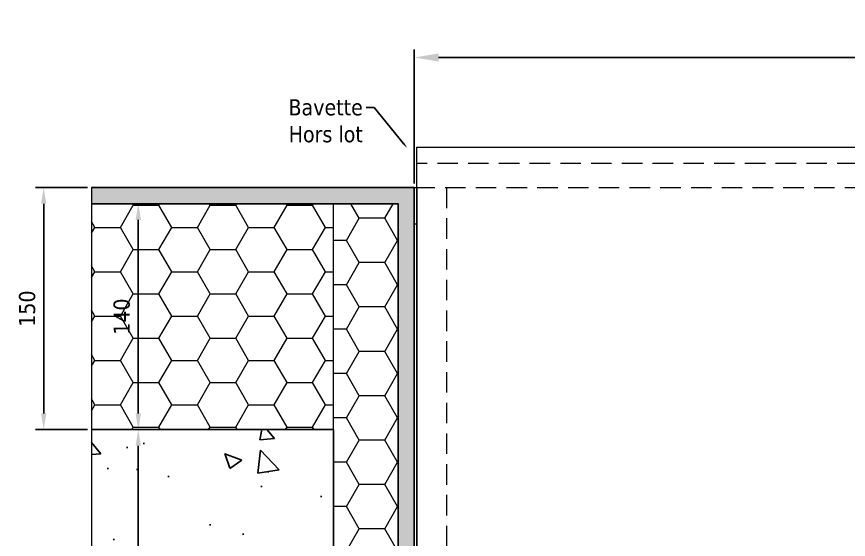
# Model space of a CAD drawing. Header units: millimetres. Extents: x -20000 to 230000, y -17405 to 24510.
# Drawn here: x 54454 to 54969, y -14740 to -14416 of the extents above; entities that cross this region are included whole.
import ezdxf
from ezdxf import colors
from ezdxf.entities.mleader import LeaderData, LeaderLine
from ezdxf.math import Vec2, Vec3

# ---------------------------------------------------------------- set-up
doc = ezdxf.new("R2010")
doc.units = ezdxf.units.MM
doc.header["$PDMODE"] = 35
doc.header["$PDSIZE"] = 0.5
doc.linetypes.add('CACHE', pattern=[9.524999999999999, 6.35, -3.175])
doc.layers.get('0').update_dxf_attribs({"lineweight": 13})
doc.layers.get('Defpoints').update_dxf_attribs({"true_color": 0xc2a584})
doc.layers.add('0 - Invisible', color=43, linetype='Continuous', lineweight=0, plot=False)
for name, color, linetype, lineweight in [('1 - Aluminium', 150, 'Continuous', 13), ('1 - BETON', 251, 'Continuous', 25), ('1 - Cotation', 32, 'Continuous', 13), ('1 - INTERROMPU', 253, 'CACHE', 13), ('1 - Isolant', 132, 'Continuous', 13), ('1 - Texte', 7, 'Continuous', 13)]:
    doc.layers.add(name, color=color, linetype=linetype, lineweight=lineweight)
doc.styles.add('Texte Poralu', font='tahomabd.ttf')
doc.dimstyles.new('100 - 1000', dxfattribs={"dimtxt": 15, "dimasz": 15, "dimexe": 5, "dimexo": 2.5, "dimgap": 8, "dimtad": 1, "dimdec": 1, "dimtxsty": 'Texte Poralu', "dimcen": 10, "dimazin": 0, "dimtfac": 1, "dimtdec": 1, "dimtmove": 0, "dimatfit": 3, "dimfxl": 1, "dimarcsym": 0})
doc.dimstyles.new('30 - 1000', dxfattribs={"dimtxt": 10, "dimasz": 10, "dimexe": 5, "dimexo": 2.5, "dimgap": 5, "dimtad": 1, "dimdec": 1, "dimtxsty": 'Texte Poralu', "dimcen": 5, "dimazin": 0, "dimtfac": 1, "dimtdec": 1, "dimtmove": 0, "dimatfit": 3, "dimfxl": 1, "dimarcsym": 0})

# ---------------------------------------------------------------- blocks, each defined once
blk = doc.blocks.new('*U527')
at = {"layer": '1 - Isolant'}
h = blk.add_hatch(dxfattribs=at)
h.set_pattern_fill('HONEY', color=256, scale=5, style=0)
h.set_pattern_definition([(0, (-100.0000006758555, 39.99999999999908), (23.8125, 13.748153225), [15.875, -31.75]), (120, (-100.0000006758555, 39.99999999999908), (-23.81249994797095, 13.74815331511695), [15.87499999999998, -31.74999999999996]), (59.99999999999999, (-100.0000006758555, 39.99999999999908), (5.202904551637744e-08, 27.49630654011694), [-31.75, 15.875])])
h.paths.add_polyline_path([(-150.0000006758555, 139.9999999999991), (-150.0000006758593, 1.935149099187015e-14), (0, 0), (3.751665644813329e-12, 139.9999999999991)])
at = {"layer": '0 - Invisible'}
blk.add_lwpolyline([(-150.0000006758555, 139.9999999999991), (-150.0000006758593, 1.935149099187015e-14)], dxfattribs=at)
at = {"layer": '1 - Isolant'}
blk.add_lwpolyline([(-150.0000006758593, 1.935149099187015e-14), (0, 0), (3.751665644813329e-12, 139.9999999999991), (-150.0000006758555, 139.9999999999991)], dxfattribs=at)
blk = doc.blocks.new('*U525')
at = {"layer": '1 - Isolant'}
h = blk.add_hatch(dxfattribs=at)
h.set_pattern_fill('HONEY', color=256, scale=5, style=0)
h.set_pattern_definition([(0, (86.99999999999834, -352.99999999993), (23.8125, 13.748153225), [15.875, -31.75]), (120, (86.99999999999834, -352.99999999993), (-23.81249994797095, 13.74815331511695), [15.87499999999995, -31.7499999999999]), (59.99999999999999, (86.99999999999834, -352.99999999993), (5.202904551637744e-08, 27.49630654011694), [-31.75, 15.875])])
h.paths.add_polyline_path([(-40.00000000000091, 0), (-40.00000000000075, -347.9999999999654), (-8.000000000000753, -347.9999999999654), (-8.000000000000961, -304.9999999999645), (-6.50146603220416e-14, -304.9999999999645), (0, 0)])
at = {"layer": '0 - Invisible'}
blk.add_line((0, 0), (-40.00000000000091, 0), dxfattribs=at)
at = {"layer": '1 - Isolant'}
blk.add_lwpolyline([(-40.00000000000091, 0), (-40.00000000000075, -347.9999999999654), (-8.000000000000753, -347.9999999999654), (-8.000000000000961, -304.9999999999645), (-6.50146603220416e-14, -304.9999999999645), (0, 0)], dxfattribs=at)
blk = doc.blocks.new('*U523')
at = {"layer": '1 - Aluminium'}
blk.add_line((-300.0000068237641, 257.6118307944279), (-298.5000068237604, 257.6118307944279), dxfattribs=at)
at = {"layer": '1 - Aluminium', "linetype": 'CACHE', "ltscale": 2}
blk.add_lwpolyline([(-298.5000068237459, 305.0003721625071), (298.5000068237459, 305.0003721625071), (298.5000068237459, 295.0003721625207), (-298.5000068237459, 295.0003721625207)], close=True, dxfattribs=at)
at = {"layer": '1 - Aluminium', "linetype": 'ByBlock', "ltscale": 2}
for points in [[(-298.5000068237459, 39.99999999998452), (-298.5000068237459, 305.0003721625071), (298.5000068237459, 305.0003721625116), (298.5000068237459, 39.99999999998452)], [(-300.0000068237459, 39.99999999998452), (-300.0000068237459, 280.0001675742059), (-298.5000068237459, 280.0001675742059), (-298.5000068237459, 39.99999999998452)]]:
    blk.add_lwpolyline(points, dxfattribs=at)
at = {"layer": '1 - Aluminium', "linetype": 'CACHE', "ltscale": 2}
blk.add_lwpolyline([(-300.0000068237459, 280.0001675742059), (-280.0000068237459, 280.0001675742059), (-280.0000068237459, 39.99999999998452)], dxfattribs=at)
blk = doc.blocks.new('*D633')
at = {"layer": '1 - Cotation', "color": 0, "lineweight": -2, "transparency": 16777216}
for p, q in [((54700.00014022845, -14519.57083267764), (54700.00014022845, -14436.43982119317)), ((55300.00012697343, -14519.57160950806), (55300.00012697343, -14436.43982119317)), ((54715.00014022845, -14441.43982119317), (55285.00012697343, -14441.43982119317))]:
    blk.add_line(p, q, dxfattribs=at)
at = {"layer": '1 - Cotation', "color": 0, "transparency": 16777216}
for points in [[(54715.00014022845, -14438.93982119317), (54715.00014022845, -14443.93982119317), (54700.00014022845, -14441.43982119317)], [(55285.00012697343, -14438.93982119317), (55285.00012697343, -14443.93982119317), (55300.00012697343, -14441.43982119317)]]:
    blk.add_solid(points, dxfattribs=at)
at = {"layer": 'Defpoints', "color": 0, "transparency": 16777216}
for p in [(55300.00012697343, -14441.43982119317), (54700.00014022845, -14522.07083267764), (55300.00012697343, -14522.07160950806)]:
    blk.add_point(p, dxfattribs=at)
at = {"layer": '1 - Cotation', "color": 0, "transparency": 16777216, "insert": (55000.00013360094, -14425.93982119317), "char_height": 15, "attachment_point": 5, "style": 'Texte Poralu'}
blk.add_mtext('L', dxfattribs=at)
blk = doc.blocks.new('*U522')
at = {"layer": '1 - BETON'}
h = blk.add_hatch(dxfattribs=at)
h.set_pattern_fill('CONCRETE', color=256, scale=15, style=0, pattern_type=2)
h.set_pattern_definition([(49.99999999999999, (-50.00000000000003, -25), (107.589027390113, -9.412820247389266), [11.25, -123.75]), (355, (-50.00000000000003, -25), (-20.81270004195, 112.8288200550018), [9, -99]), (100.4514, (-41.03424800000003, -25.784401), (86.77640725710323, 103.415931309143), [9.5610285, -105.1713168]), (46.18420000000002, (-50.00000000000003, 5.000000000000004), (160.0861572938467, -24.82785214935271), [16.87499999999994, -185.6249999999995]), (96.6356, (-36.65948825000003, 2.931003950000001), (140.1994058323055, 146.1176806350663), [14.3415432, -157.75695]), (351.1842, (-50.00000000000003, 5.000000000000004), (140.1992917700441, 146.1177901387987), [13.5, -148.5]), (21, (-35.00000000000003, -2.499999999999996), (89.53605781776925, -60.39283359980082), [11.25, -123.75]), (326.0000000000001, (-35.00000000000003, -2.499999999999996), (36.49729978823726, 108.772506757028), [9, -99]), (71.4514, (-27.53866505000002, -7.532740899999997), (126.0333942872235, 48.37957450649286), [9.5610285, -105.1713168]), (37.50000000000001, (-50.00000000000003, -25), (1.8239782975936, 49.93407807469672), [0, -97.8, 0, -100.5, 0, -99.375]), (7.499999999999999, (-50.00000000000003, -25), (39.46043061632229, 59.16175678235403), [0, -57.3, 0, -95.55, 0, -37.875]), (327.5, (-83.45000000000003, -25), (80.07336542586135, -3.383230760156963), [0, -37.5, 0, -117, 0, -155.25]), (317.5, (-98.45000000000003, -25), (87.47792540135794, 15.01574734984766), [0, -48.75, 0, -77.69999999999999, 0, -110.25])])
h.paths.add_polyline_path([(150, 179.9999999999999), (0, 180), (0, 15), (40, 15), (40, -2.842170943040401e-14), (150, 0)])
at = {"layer": '0 - Invisible'}
blk.add_lwpolyline([(150, 179.9999999999999), (150, 0)], dxfattribs=at)
at = {"layer": '1 - BETON'}
blk.add_lwpolyline([(150, 179.9999999999999), (0, 180), (0, 15), (40, 15), (40, -2.842170943040401e-14), (150, -5.291383650685155e-14)], dxfattribs=at)
blk = doc.blocks.new('*D635')
at = {"layer": 'Defpoints', "color": 0, "lineweight": -2, "transparency": 16777216}
for p, q in [((54502.5, -14672.07159325538), (54534.0047914788, -14672.07159325538)), ((54529.0047914788, -14842.07159325538), (54529.0047914788, -14682.07159325538)), ((54502.5, -14852.07159325538), (54534.0047914788, -14852.07159325538))]:
    blk.add_line(p, q, dxfattribs=at)
at = {"layer": 'Defpoints', "color": 0, "transparency": 16777216}
for p in [(54500, -14672.07159325538), (54529.0047914788, -14672.07159325538), (54500, -14852.07159325538)]:
    blk.add_point(p, dxfattribs=at)
for points in [[(54527.33812481214, -14682.07159325538), (54530.67145814547, -14682.07159325538), (54529.0047914788, -14672.07159325538)], [(54527.33812481214, -14842.07159325538), (54530.67145814547, -14842.07159325538), (54529.0047914788, -14852.07159325538)]]:
    blk.add_solid(points, dxfattribs=at)
at = {"layer": 'Defpoints', "color": 0, "transparency": 16777216, "insert": (54518.77645031023, -14762.07159325537), "char_height": 10, "attachment_point": 5, "rotation": 90, "style": 'Texte Poralu'}
blk.add_mtext('180', dxfattribs=at)
blk = doc.blocks.new('*U526')
at = {"layer": '1 - BETON'}
h = blk.add_hatch(dxfattribs=at)
h.set_pattern_fill('AR-SAND', color=256, scale=0.1)
h.set_pattern_definition([(37.50000000000001, (9.999999324362676, -147.9999999998712), (-0.1600031295984046, 4.894132373293424), [0, -3.860800000000001, 0, -4.318000000000001, 0, -4.1275]), (7.499999999999999, (9.999999324362676, -147.9999999998712), (4.495232831380027, 7.168251005683543), [0, -2.0828, 0, -3.4798, 0, -1.3335]), (327.5, (6.875799324362674, -147.9999999998712), (7.90992370241458, 0.01437184678545762), [0, -1.27, 0, -4.572, 0, -5.969]), (317.5, (6.875799324362674, -147.9999999998712), (7.635564524722972, 2.229293232572163), [0, -0.635, 0, -2.9972, 0, -3.429])])
h.paths.add_polyline_path([(-190.0000006756373, 10), (-190.0000006756373, 0), (0, 0), (0, -347.9999999998712), (10, -347.9999999998712), (10, 10)])
at = {"layer": '0 - Invisible'}
blk.add_lwpolyline([(-190.0000006756373, 10), (-190.0000006756373, 0)], dxfattribs=at)
at = {"layer": '1 - BETON'}
blk.add_lwpolyline([(-190.0000006756373, 0), (0, 0), (0, -347.9999999998712), (10, -347.9999999998712), (10, 10), (-190.0000006756373, 10)], dxfattribs=at)
blk = doc.blocks.new('*D648')
at = {"layer": 'Defpoints', "color": 0, "lineweight": -2, "transparency": 16777216}
for p, q in [((54502.49990124055, -14532.07169834502), (54534.0047914788, -14532.07169834502)), ((54529.0047914788, -14662.07169834499), (54529.0047914788, -14542.07169834502)), ((54502.49999932418, -14672.07169834499), (54534.0047914788, -14672.07169834499))]:
    blk.add_line(p, q, dxfattribs=at)
at = {"layer": 'Defpoints', "color": 0, "transparency": 16777216}
for p in [(54499.99990124055, -14532.07169834502), (54529.0047914788, -14532.07169834502), (54499.99999932418, -14672.07169834499)]:
    blk.add_point(p, dxfattribs=at)
for points in [[(54527.33812481214, -14542.07169834502), (54530.67145814547, -14542.07169834502), (54529.0047914788, -14532.07169834502)], [(54527.33812481214, -14662.07169834499), (54530.67145814547, -14662.07169834499), (54529.0047914788, -14672.07169834499)]]:
    blk.add_solid(points, dxfattribs=at)
at = {"layer": 'Defpoints', "color": 0, "transparency": 16777216, "insert": (54518.79995601876, -14602.07169834499), "char_height": 10, "attachment_point": 5, "rotation": 90, "style": 'Texte Poralu'}
blk.add_mtext('140', dxfattribs=at)
blk = doc.blocks.new('*D651')
at = {"layer": '1 - Cotation', "color": 0, "lineweight": -2, "transparency": 16777216}
for p, q in [((54497.49997680743, -14522.07141259313), (54465.4081389542, -14522.07141259313)), ((54470.4081389542, -14662.07159325538), (54470.4081389542, -14532.07141259313)), ((54497.5, -14672.07159325538), (54465.4081389542, -14672.07159325538))]:
    blk.add_line(p, q, dxfattribs=at)
at = {"layer": '1 - Cotation', "color": 0, "transparency": 16777216}
for points in [[(54468.74147228753, -14532.07141259313), (54472.07480562086, -14532.07141259313), (54470.4081389542, -14522.07141259313)], [(54468.74147228753, -14662.07159325538), (54472.07480562086, -14662.07159325538), (54470.4081389542, -14672.07159325538)]]:
    blk.add_solid(points, dxfattribs=at)
at = {"layer": 'Defpoints', "color": 0, "transparency": 16777216}
for p in [(54470.4081389542, -14522.07141259313), (54499.99997680743, -14522.07141259313), (54500, -14672.07159325538)]:
    blk.add_point(p, dxfattribs=at)
at = {"layer": '1 - Cotation', "color": 0, "transparency": 16777216, "insert": (54460.20330349416, -14597.07150292425), "char_height": 10, "attachment_point": 5, "rotation": 90, "style": 'Texte Poralu'}
blk.add_mtext('150', dxfattribs=at)

msp = doc.modelspace()

# ---------------------------------------------------------------- linework, layer by layer
at = {"layer": '1 - INTERROMPU', "ltscale": 2}
msp.add_line((54700.00014022845, -14522.07083267764), (55300.00012697343, -14522.07160950806), dxfattribs=at)

# ---------------------------------------------------------------- block references
msp.add_blockref('*U523', (54999.99992697508, -14802.07159325537))
for name, p, rotation in [('*U526', (54689.99996797444, -14532.07159325542), 359.999945520069), ('*U527', (54650, -14672.07159325538), 4.014127135292396e-05)]:
    msp.add_blockref(name, p, dxfattribs=dict(rotation=rotation))
at = {"xscale": -1}
for name, p in [('*U525', (54649.99990191637, -14532.07159325542)), ('*U522', (54650, -14852.07159325538))]:
    msp.add_blockref(name, p, dxfattribs=at)

# ---------------------------------------------------------------- dimensions: what is measured, and where the dimension line sits
at = {"layer": '1 - Cotation'}
dim = msp.add_linear_dim(base=(55300.00012697343, -14441.43982119317), p1=(54700.00014022845, -14522.07083267764), p2=(55300.00012697343, -14522.07160950806), text='L', dimstyle='100 - 1000', dxfattribs=at)
dim.commit()
dim.dimension.update_dxf_attribs({"geometry": '*D633', "text_midpoint": (55000.00013360094, -14425.93982119317)})
dim = msp.add_linear_dim(base=(54470.4081389542, -14522.07141259313), p1=(54500, -14672.07159325538), p2=(54499.99997680743, -14522.07141259313), angle=90, dimstyle='30 - 1000', dxfattribs=at)
dim.commit()
dim.dimension.update_dxf_attribs({"geometry": '*D651', "text_midpoint": (54460.20330349416, -14597.07150292425)})
at = {"layer": 'Defpoints'}
for base, p1, p2, picture, middle in [((54529.0047914788, -14532.07169834502), (54499.99999932418, -14672.07169834499), (54499.99990124055, -14532.07169834502), '*D648', (54518.79995601876, -14602.07169834499)), ((54529.0047914788, -14672.07159325538), (54500, -14852.07159325538), (54500, -14672.07159325538), '*D635', (54518.77645031023, -14762.07159325537))]:
    dim = msp.add_linear_dim(base=base, p1=p1, p2=p2, angle=90, dimstyle='30 - 1000', dxfattribs=at)
    dim.commit()
    dim.dimension.update_dxf_attribs({"geometry": picture, "text_midpoint": middle})

# ---------------------------------------------------------------- leaders
at = {"layer": '1 - Texte'}
ml = msp.add_multileader_mtext('Standard', dxfattribs=at)
ml.set_content('Bavette\\PHors lot', color=256, style='Texte Poralu')
ml.set_leader_properties()
ml.build(insert=Vec2(0, 0))
ml.multileader.update_dxf_attribs({"dogleg_length": 5})
ctx = ml.context
ctx.base_point, ctx.char_height, ctx.plane_origin = Vec3(54612.79037858705, -14472.4214664942), 10, Vec3(54695.34482922097, -14440.58703496225)
ctx.text_align_type = 2
notes = []
notes.append((ctx, [(0, (1, 1, 0), (54675.12147328148, -14472.4214664942), (-1, 0), 5, [(0, [(54695.63572119416, -14497.57595469217)], 0, [])])]))
ctx.mtext.insert, ctx.mtext.alignment, ctx.mtext.flow_direction = Vec3(54668.12147328148, -14467.30393795155), 3, 5
for ctx, leaders in notes:
    for number, flags, end, landing, length, lines in leaders:
        leader = LeaderData()
        leader.index, (leader.has_last_leader_line, leader.has_dogleg_vector, leader.attachment_direction) = number, flags
        leader.last_leader_point, leader.dogleg_vector, leader.dogleg_length = Vec3(end), Vec3(landing), length
        for number, points, colour, breaks in lines:
            line = LeaderLine()
            line.index, line.vertices, line.color, line.breaks = number, Vec3.list(points), colors.encode_raw_color(colour), breaks
            leader.lines.append(line)
        ctx.leaders.append(leader)

doc.saveas('drawing.dxf')
